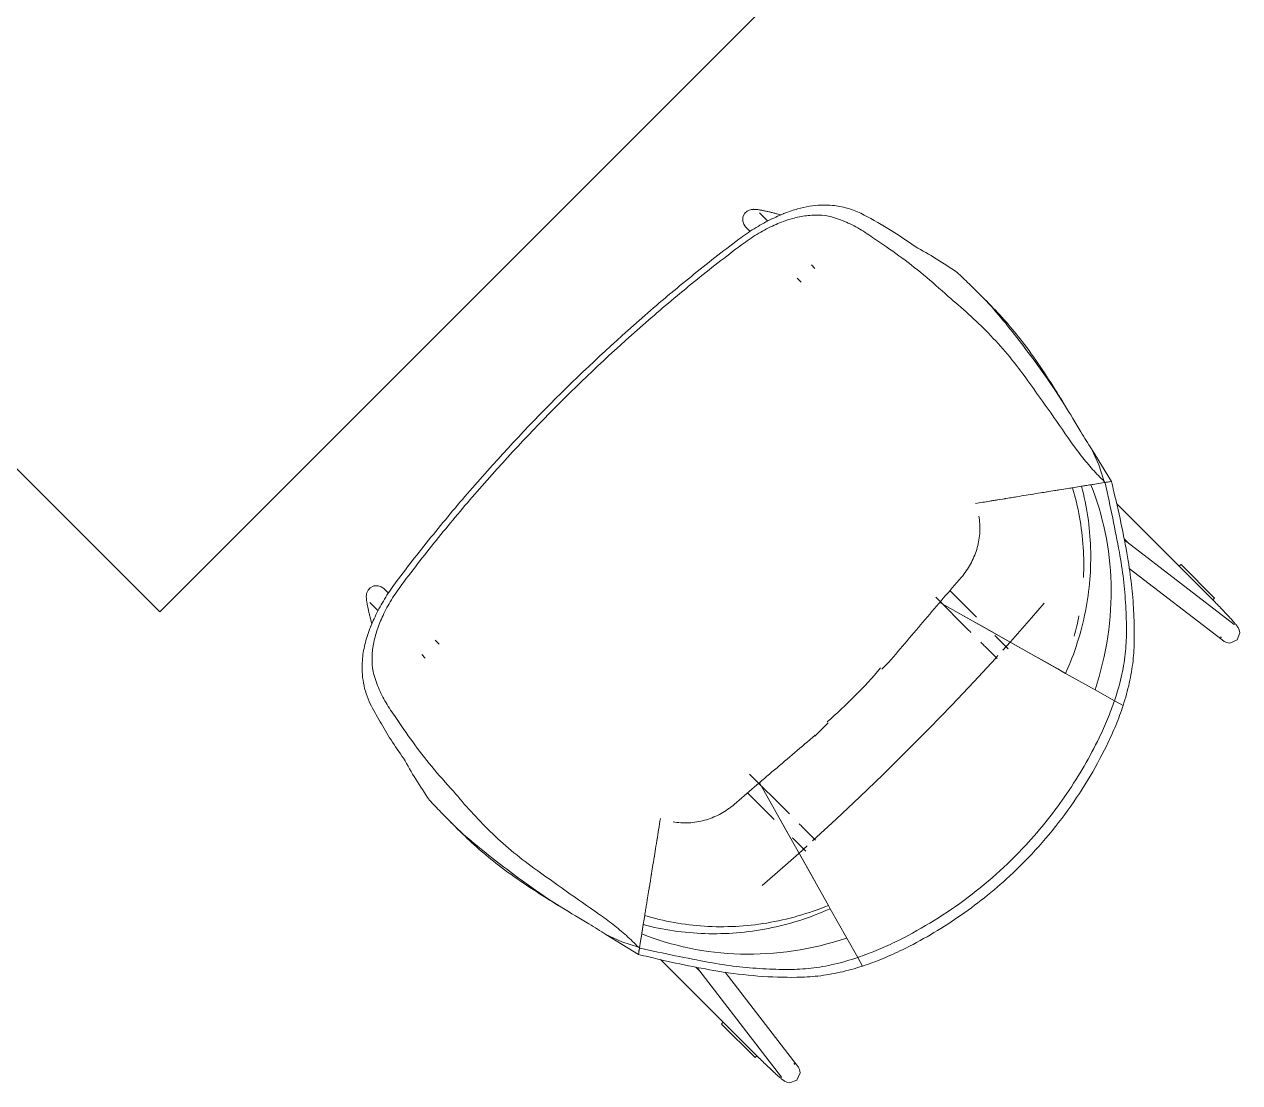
# Model space of a CAD drawing. Header units: millimetres. Extents: x 155920 to 295199, y -4084 to 97293.
# Drawn here: x 192511 to 193499, y 24364 to 25224 of the extents above; entities that cross this region are included whole.
import ezdxf

# ---------------------------------------------------------------- set-up
doc = ezdxf.new("R2010")
doc.units = ezdxf.units.MM
doc.header["$MEASUREMENT"] = 0
doc.layers.add('I-FURN', color=8, linetype='CONTINUOUS', lineweight=9)

msp = doc.modelspace()

# ---------------------------------------------------------------- linework, layer by layer
at = {"layer": 'I-FURN'}
for p, q in [((192126.41, 25241.08), (192621.39, 24746.1)), ((192621.39, 24746.1), (193116.36, 25241.08)), ((193095.26, 25067.02), (193095.09, 25063.57)), ((193095.26, 25067.02), (193096.84, 25070.1)), ((193096.84, 25070.1), (193098.76, 25071.8)), ((193098.76, 25071.8), (193100.28, 25072.57)), ((193100.28, 25072.57), (193101.4, 25072.91)), ((193101.4, 25072.91), (193102.24, 25073.08)), ((193102.24, 25073.08), (193102.92, 25073.16)), ((193102.92, 25073.16), (193103.5, 25073.19)), ((193103.5, 25073.19), (193104.02, 25073.2)), ((193104.02, 25073.2), (193104.5, 25073.19)), ((193104.5, 25073.19), (193104.97, 25073.17)), ((193104.97, 25073.17), (193105.43, 25073.14)), ((193105.43, 25073.14), (193105.9, 25073.1)), ((193105.9, 25073.1), (193106.36, 25073.05)), ((193106.36, 25073.05), (193106.84, 25072.99)), ((193106.84, 25072.99), (193107.32, 25072.93)), ((193107.32, 25072.93), (193107.82, 25072.86)), ((193107.82, 25072.86), (193108.33, 25072.78)), ((193108.33, 25072.78), (193108.86, 25072.7)), ((193115.47, 25063.63), (193108.78, 25070.33)), ((193108.86, 25072.7), (193109.4, 25072.61)), ((193109.4, 25072.61), (193109.96, 25072.51)), ((193109.96, 25072.51), (193110.53, 25072.41)), ((193110.53, 25072.41), (193111.12, 25072.3)), ((193111.12, 25072.3), (193111.71, 25072.18)), ((193111.71, 25072.18), (193112.33, 25072.06)), ((193112.33, 25072.06), (193112.95, 25071.93)), ((193112.95, 25071.93), (193113.59, 25071.79)), ((193113.59, 25071.79), (193114.24, 25071.65)), ((193114.24, 25071.65), (193114.91, 25071.51)), ((193114.91, 25071.51), (193115.58, 25071.36)), ((193115.58, 25071.36), (193116.26, 25071.2)), ((193116.26, 25071.2), (193116.95, 25071.04)), ((193116.95, 25071.04), (193117.65, 25070.87)), ((193117.65, 25070.87), (193118.35, 25070.7)), ((193118.35, 25070.7), (193119.06, 25070.53)), ((193119.06, 25070.53), (193119.77, 25070.35)), ((193119.77, 25070.35), (193120.49, 25070.17)), ((193120.49, 25070.17), (193121.21, 25069.98)), ((193121.21, 25069.98), (193121.93, 25069.79)), ((193121.93, 25069.79), (193122.66, 25069.6)), ((193122.66, 25069.6), (193122.85, 25069.55)), ((193126.26, 25068.64), (193122.85, 25069.55)), ((193128.05, 25069.62), (193128.18, 25070.12)), ((193095.09, 25063.57), (193095.91, 25061.14)), ((193095.91, 25061.14), (193096.84, 25059.71)), ((193096.84, 25059.71), (193097.46, 25059.01)), ((193097.46, 25059.01), (193101.25, 25055.23)), ((193153.86, 25025.25), (193150.97, 25028.13)), ((193139.32, 25017.16), (193142.55, 25013.93)), ((193292.69, 24999.16), (193286.74, 25005.1)), ((193334.48, 24947), (193342.64, 24935.69)), ((193342.64, 24935.69), (193349.82, 24925.02)), ((193349.82, 24925.02), (193356.66, 24914.41)), ((193378.66, 24878.62), (193384.38, 24865.67)), ((193386.79, 24865.32), (193378.66, 24878.62)), ((193384.38, 24865.67), (193388.92, 24852.15)), ((193394.91, 24852.01), (193386.79, 24865.32)), ((193370.5, 24848.16), (193373.74, 24848.69)), ((193373.74, 24848.69), (193378.06, 24849.38)), ((193378.06, 24849.38), (193384.1, 24850.36)), ((193389.49, 24851.24), (193388.92, 24852.15)), ((193389.49, 24851.24), (193394.87, 24852.11)), ((193394.86, 24852.11), (193389.52, 24851.24)), ((193389.52, 24851.24), (193389.61, 24850.76)), ((193394.27, 24852.01), (193389.55, 24851.25)), ((193363.11, 24846.96), (193370.5, 24848.16)), ((193472.84, 24760.17), (193398.88, 24834.13)), ((193287.3, 24822.44), (193287.09, 24823.93)), ((193405.01, 24805.36), (193407.71, 24802.67)), ((193407.2, 24803.13), (193406.03, 24803.91)), ((193494.46, 24735.91), (193407.2, 24803.13)), ((193409.19, 24781.4), (193484.7, 24723.24)), ((193449.86, 24783.14), (193451.22, 24784.5)), ((193478.53, 24757.29), (193451.27, 24784.55)), ((192789.31, 24759.54), (192789.27, 24758.96)), ((192789.38, 24760.22), (192789.31, 24759.54)), ((192789.55, 24761.06), (192789.38, 24760.22)), ((192789.89, 24762.18), (192789.55, 24761.06)), ((192790.66, 24763.7), (192789.89, 24762.18)), ((192792.36, 24765.62), (192790.66, 24763.7)), ((192795.44, 24767.2), (192792.36, 24765.62)), ((192795.44, 24767.2), (192798.89, 24767.37)), ((192798.89, 24767.37), (192801.33, 24766.56)), ((192801.33, 24766.56), (192802.75, 24765.62)), ((192802.75, 24765.62), (192803.45, 24765)), ((192807.24, 24761.21), (192803.45, 24765)), ((193285.21, 24741.74), (193263.53, 24763.42)), ((193473.06, 24759.95), (193472.84, 24760.17)), ((193477.12, 24755.88), (193472.84, 24760.15)), ((193474.05, 24758.95), (193473.06, 24759.95)), ((192789.27, 24758.96), (192789.26, 24758.44)), ((192789.26, 24758.44), (192789.27, 24757.96)), ((192789.27, 24757.96), (192789.29, 24757.49)), ((192789.29, 24757.49), (192789.33, 24757.03)), ((192789.33, 24757.03), (192789.37, 24756.57)), ((192789.37, 24756.57), (192789.41, 24756.1)), ((192789.41, 24756.1), (192789.47, 24755.63)), ((192789.47, 24755.63), (192789.53, 24755.14)), ((192789.53, 24755.14), (192789.6, 24754.64)), ((192789.6, 24754.64), (192789.68, 24754.13)), ((192789.68, 24754.13), (192789.76, 24753.6)), ((192789.76, 24753.6), (192789.85, 24753.06)), ((192789.85, 24753.06), (192789.95, 24752.5)), ((192789.95, 24752.5), (192790.05, 24751.93)), ((192790.05, 24751.93), (192790.17, 24751.35)), ((192790.17, 24751.35), (192790.28, 24750.75)), ((192790.28, 24750.75), (192790.4, 24750.13)), ((192790.4, 24750.13), (192790.53, 24749.51)), ((192790.53, 24749.51), (192790.67, 24748.87)), ((192792.13, 24753.68), (192798.83, 24746.99)), ((193251.94, 24758.04), (193278.98, 24731.01)), ((193255.26, 24753.77), (193354.84, 24697.67)), ((193271.99, 24744.35), (193255.26, 24753.77)), ((193340.2, 24753.22), (193329.78, 24741.15)), ((193475.05, 24757.95), (193474.05, 24758.95)), ((193476.04, 24756.95), (193475.05, 24757.95)), ((193477.02, 24755.96), (193476.04, 24756.95)), ((193477.99, 24754.97), (193477.02, 24755.96)), ((193478.48, 24757.24), (193477.12, 24755.88)), ((193478.96, 24753.99), (193477.99, 24754.97)), ((193479.91, 24753.01), (193478.96, 24753.99)), ((193480.85, 24752.05), (193479.91, 24753.01)), ((193481.78, 24751.09), (193480.85, 24752.05)), ((193482.69, 24750.15), (193481.78, 24751.09)), ((193483.58, 24749.22), (193482.69, 24750.15)), ((192790.67, 24748.87), (192790.81, 24748.22)), ((192790.81, 24748.22), (192790.95, 24747.56)), ((192790.95, 24747.56), (192791.11, 24746.88)), ((192791.11, 24746.88), (192791.26, 24746.2)), ((192791.26, 24746.2), (192791.42, 24745.51)), ((192791.42, 24745.51), (192791.59, 24744.82)), ((192791.59, 24744.82), (192791.76, 24744.11)), ((192791.76, 24744.11), (192791.93, 24743.4)), ((192791.93, 24743.4), (192792.11, 24742.69)), ((192792.11, 24742.69), (192792.3, 24741.97)), ((192792.3, 24741.97), (192792.48, 24741.25)), ((192792.48, 24741.25), (192792.67, 24740.53)), ((192792.67, 24740.53), (192792.86, 24739.81)), ((192792.86, 24739.81), (192792.91, 24739.61)), ((192792.91, 24739.61), (192793.83, 24736.21)), ((193293.42, 24732.27), (193271.99, 24744.35)), ((193329.78, 24741.15), (193312.62, 24721.77)), ((193484.46, 24748.31), (193483.58, 24749.22)), ((193485.32, 24747.42), (193484.46, 24748.31)), ((193486.15, 24746.54), (193485.32, 24747.42)), ((193486.97, 24745.68), (193486.15, 24746.54)), ((193487.76, 24744.84), (193486.97, 24745.68)), ((193488.53, 24744.03), (193487.76, 24744.84)), ((193489.27, 24743.23), (193488.53, 24744.03)), ((193489.98, 24742.47), (193489.27, 24743.23)), ((193490.67, 24741.72), (193489.98, 24742.47)), ((193491.33, 24741), (193490.67, 24741.72)), ((193491.96, 24740.31), (193491.33, 24741)), ((193492.56, 24739.65), (193491.96, 24740.31)), ((193493.13, 24739.01), (193492.56, 24739.65)), ((192792.34, 24734.28), (192792.84, 24734.42)), ((193279.7, 24730.28), (193278.98, 24731.01)), ((193280.52, 24729.46), (193279.7, 24730.28)), ((193312.99, 24721.25), (193293.42, 24732.27)), ((193493.66, 24738.4), (193493.13, 24739.01)), ((193494.17, 24737.82), (193493.66, 24738.4)), ((193494.65, 24737.27), (193494.17, 24737.82)), ((193494.51, 24735.88), (193494.46, 24735.91)), ((193494.67, 24735.76), (193494.51, 24735.88)), ((193495.1, 24736.75), (193494.65, 24737.27)), ((193494.73, 24735.72), (193494.67, 24735.76)), ((193495.52, 24736.25), (193495.1, 24736.75)), ((193495.91, 24735.77), (193495.52, 24736.25)), ((193496.27, 24735.32), (193495.91, 24735.77)), ((193496.61, 24734.87), (193496.27, 24735.32)), ((193496.94, 24734.43), (193496.61, 24734.87)), ((193497.27, 24733.96), (193496.94, 24734.43)), ((193497.61, 24733.43), (193497.27, 24733.96)), ((193498.01, 24732.73), (193497.61, 24733.43)), ((193498.5, 24731.58), (193498.01, 24732.73)), ((193498.96, 24729.07), (193498.5, 24731.58)), ((192848.53, 24719.92), (192845.29, 24723.15)), ((193289.24, 24720.75), (193288.49, 24721.49)), ((193289.97, 24720.02), (193289.24, 24720.75)), ((193290.68, 24719.3), (193289.97, 24720.02)), ((193299.94, 24727.01), (193300.55, 24726.41)), ((193310.83, 24716.12), (193300.55, 24726.41)), ((193312.62, 24721.77), (193306.58, 24715.05)), ((193329.68, 24711.84), (193312.99, 24721.25)), ((193483.68, 24725.44), (193483.45, 24725.73)), ((193483.85, 24725.22), (193483.68, 24725.44)), ((193483.97, 24725.06), (193483.85, 24725.22)), ((193484.9, 24723.08), (193484.7, 24723.24)), ((193485.35, 24722.76), (193484.9, 24723.08)), ((193485.82, 24722.43), (193485.35, 24722.76)), ((193486.36, 24722.08), (193485.82, 24722.43)), ((193487.09, 24721.68), (193486.36, 24722.08)), ((193488.3, 24721.18), (193487.09, 24721.68)), ((193491.05, 24720.77), (193488.3, 24721.18)), ((193496.87, 24723.41), (193491.05, 24720.77)), ((193496.87, 24723.41), (193498.96, 24729.07)), ((192834.33, 24711.49), (192837.22, 24708.6)), ((193291.38, 24718.6), (193290.68, 24719.3)), ((193292.06, 24717.92), (193291.38, 24718.6)), ((193292.06, 24717.92), (193301.91, 24708.07)), ((193300.7, 24708.57), (193302.48, 24710.53)), ((193342.63, 24704.55), (193329.68, 24711.84)), ((193282.96, 24689.34), (193300.7, 24708.57)), ((193351.16, 24699.74), (193342.63, 24704.55)), ((193354.84, 24697.67), (193351.16, 24699.74)), ((193357.55, 24696.14), (193354.84, 24697.67)), ((193354.84, 24697.67), (193357.55, 24696.14)), ((193381.43, 24682.69), (193357.55, 24696.14)), ((193357.55, 24696.14), (193381.43, 24682.69)), ((193264.92, 24670.23), (193282.96, 24689.34)), ((193397.14, 24673.83), (193381.43, 24682.69)), ((193381.43, 24682.69), (193397.14, 24673.83)), ((193397.14, 24673.83), (193400.66, 24671.85)), ((193397.14, 24673.83), (193400.66, 24671.85)), ((193400.66, 24671.85), (193404.16, 24669.88)), ((193400.66, 24671.85), (193404.16, 24669.88)), ((193246.61, 24651.28), (193264.92, 24670.23)), ((193228.05, 24632.52), (193246.61, 24651.28)), ((193153.97, 24645.85), (193153.68, 24645.06)), ((193209.27, 24613.98), (193228.05, 24632.52)), ((193131.46, 24583.49), (193100.64, 24614.31)), ((193190.3, 24595.7), (193209.27, 24613.98)), ((193164.79, 24507.62), (193108.69, 24607.2)), ((193108.69, 24607.2), (193118.11, 24590.48)), ((193099.04, 24598.93), (193120.72, 24577.25)), ((193171.18, 24577.69), (193190.3, 24595.7)), ((193118.11, 24590.48), (193130.19, 24569.04)), ((193131.46, 24583.49), (193132.28, 24582.67)), ((193132.28, 24582.67), (193133.1, 24581.85)), ((192857.36, 24575.72), (192863.3, 24569.78)), ((193038.54, 24575.37), (193040.02, 24575.17)), ((193141.06, 24573.89), (193141.8, 24573.14)), ((193141.8, 24573.14), (193142.53, 24572.41)), ((193142.53, 24572.41), (193143.24, 24571.7)), ((193143.24, 24571.7), (193143.94, 24571)), ((193151.93, 24559.99), (193171.18, 24577.69)), ((193130.19, 24569.04), (193141.21, 24549.47)), ((193136.06, 24561.92), (193135.38, 24562.6)), ((193136.06, 24561.92), (193146.34, 24551.63)), ((193143.94, 24571), (193144.54, 24570.4)), ((193154.39, 24560.55), (193144.54, 24570.4)), ((193140.69, 24549.84), (193147.41, 24555.89)), ((193121.31, 24532.69), (193140.69, 24549.84)), ((193141.21, 24549.47), (193150.62, 24532.78)), ((193111.04, 24523.81), (193121.31, 24532.69)), ((193150.62, 24532.78), (193157.91, 24519.83)), ((192926.77, 24519.82), (192915.46, 24527.98)), ((192937.44, 24512.65), (192926.77, 24519.82)), ((192948.05, 24505.81), (192937.44, 24512.65)), ((193157.91, 24519.83), (193162.72, 24511.3)), ((193162.72, 24511.3), (193164.79, 24507.62)), ((193164.79, 24507.62), (193166.32, 24504.91)), ((193166.32, 24504.91), (193164.79, 24507.62)), ((193166.32, 24504.91), (193179.78, 24481.03)), ((193179.78, 24481.03), (193166.32, 24504.91)), ((193014.3, 24491.96), (193015.5, 24499.35)), ((192996.8, 24478.08), (192983.84, 24483.8)), ((192983.84, 24483.8), (192997.14, 24475.67)), ((193012.1, 24478.37), (193013.08, 24484.4)), ((193013.08, 24484.4), (193013.78, 24488.72)), ((193013.78, 24488.72), (193014.3, 24491.96)), ((193010.31, 24473.55), (192996.8, 24478.08)), ((192997.14, 24475.67), (193010.45, 24467.55)), ((193011.23, 24472.97), (193010.31, 24473.55)), ((193010.35, 24467.59), (193011.23, 24472.97)), ((193011.22, 24472.94), (193010.36, 24467.61)), ((193011.22, 24472.91), (193010.36, 24467.61)), ((193011.7, 24472.85), (193011.22, 24472.94)), ((193179.78, 24481.03), (193188.63, 24465.32)), ((193188.63, 24465.32), (193179.78, 24481.03)), ((193028.34, 24463.58), (193102.29, 24389.63)), ((193190.61, 24461.8), (193188.63, 24465.32)), ((193190.61, 24461.8), (193188.63, 24465.32)), ((193059.79, 24454.75), (193057.1, 24457.45)), ((193059.34, 24455.26), (193058.55, 24456.43)), ((193059.34, 24455.26), (193126.55, 24368)), ((193139.22, 24377.76), (193080.98, 24453.37)), ((193192.58, 24458.3), (193190.61, 24461.8)), ((193192.58, 24458.3), (193190.61, 24461.8)), ((193077.91, 24411.19), (193105.17, 24383.93)), ((193077.96, 24411.24), (193079.32, 24412.61)), ((193079.32, 24412.61), (193079.47, 24412.47)), ((193102.28, 24389.65), (193106.59, 24385.35)), ((193102.51, 24389.41), (193102.29, 24389.63)), ((193103.51, 24388.41), (193102.51, 24389.41)), ((193104.51, 24387.41), (193103.51, 24388.41)), ((193105.51, 24386.43), (193104.51, 24387.41)), ((193106.59, 24385.35), (193105.22, 24383.98)), ((193106.5, 24385.44), (193105.51, 24386.43)), ((193107.49, 24384.47), (193106.5, 24385.44)), ((193108.48, 24383.5), (193107.49, 24384.47)), ((193109.45, 24382.55), (193108.48, 24383.5)), ((193110.42, 24381.61), (193109.45, 24382.55)), ((193111.37, 24380.68), (193110.42, 24381.61)), ((193112.31, 24379.77), (193111.37, 24380.68)), ((193113.24, 24378.88), (193112.31, 24379.77)), ((193114.15, 24378), (193113.24, 24378.88)), ((193115.05, 24377.14), (193114.15, 24378)), ((193115.92, 24376.31), (193115.05, 24377.14)), ((193116.78, 24375.49), (193115.92, 24376.31)), ((193117.62, 24374.7), (193116.78, 24375.49)), ((193118.44, 24373.94), (193117.62, 24374.7)), ((193137.02, 24378.78), (193136.73, 24379.02)), ((193137.25, 24378.61), (193137.02, 24378.78)), ((193137.4, 24378.49), (193137.25, 24378.61)), ((193139.38, 24377.56), (193139.22, 24377.76)), ((193139.71, 24377.12), (193139.38, 24377.56)), ((193140.03, 24376.65), (193139.71, 24377.12)), ((193140.38, 24376.1), (193140.03, 24376.65)), ((193140.78, 24375.38), (193140.38, 24376.1)), ((193141.28, 24374.16), (193140.78, 24375.38)), ((193141.7, 24371.41), (193141.28, 24374.16)), ((193119.23, 24373.2), (193118.44, 24373.94)), ((193120, 24372.48), (193119.23, 24373.2)), ((193120.74, 24371.8), (193120, 24372.48)), ((193121.46, 24371.14), (193120.74, 24371.8)), ((193122.15, 24370.51), (193121.46, 24371.14)), ((193122.82, 24369.91), (193122.15, 24370.51)), ((193123.45, 24369.34), (193122.82, 24369.91)), ((193124.06, 24368.8), (193123.45, 24369.34)), ((193124.64, 24368.29), (193124.06, 24368.8)), ((193125.19, 24367.81), (193124.64, 24368.29)), ((193125.72, 24367.37), (193125.19, 24367.81)), ((193126.22, 24366.95), (193125.72, 24367.37)), ((193126.69, 24366.56), (193126.22, 24366.95)), ((193126.59, 24367.95), (193126.55, 24368)), ((193126.7, 24367.8), (193126.59, 24367.95)), ((193127.15, 24366.19), (193126.69, 24366.56)), ((193126.74, 24367.74), (193126.7, 24367.8)), ((193127.59, 24365.85), (193127.15, 24366.19)), ((193128.04, 24365.52), (193127.59, 24365.85)), ((193128.5, 24365.19), (193128.04, 24365.52)), ((193129.03, 24364.85), (193128.5, 24365.19)), ((193129.74, 24364.46), (193129.03, 24364.85)), ((193130.88, 24363.97), (193129.74, 24364.46)), ((193139.05, 24365.59), (193133.39, 24363.5)), ((193139.05, 24365.59), (193141.7, 24371.41)), ((193133.39, 24363.5), (193130.88, 24363.97))]:
    msp.add_line(p, q, dxfattribs=at)
msp.add_arc((192919.54, 24942.93), 376.15, 310.47067, 319.87406, dxfattribs=at)
for centre, major_axis, ratio, start_param, end_param in [((189073.9, 23197.91), (4235.43, -4235.43), 0.743145, 1.263009, 1.26499), ((188830.34, 22143.57), (-3756.55, -3756.55), 0.981627, 2.896316, 2.901258), ((193895.85, 24811.89), (411.51, -411.51), 0.743145, 3.994777, 4.011317), ((194664.55, 28788.56), (4235.43, -4235.43), 0.743145, 5.018195, 5.020176), ((195718.9, 29032.13), (-3756.55, -3756.55), 0.981627, 0.240335, 0.245277), ((193050.57, 23966.61), (411.51, -411.51), 0.743145, 2.271868, 2.288409)]:
    msp.add_ellipse(centre, major_axis=major_axis, ratio=ratio, start_param=start_param, end_param=end_param, dxfattribs=at)
for points, knots in [([(193129.87, 25070.25), (193133.18, 25071.53), (193139.73, 25073.72), (193152.67, 25076.56), (193166.28, 25077.07), (193180.09, 25074.49), (193187.53, 25071.71), (193191.14, 25069.98)], [-1, -1, -1, -1, -0.85, -0.7, -0.4, -0.2, 0, 0, 0, 0]), ([(192813.61, 24770.49), (192823.38, 24783.49), (192843.46, 24809.21), (192885.79, 24859.6), (192942.31, 24920.15), (193002.86, 24976.67), (193053.24, 25018.99), (193078.97, 25039.07), (193091.98, 25048.86)], [-1, -1, -1, -1, -0.875, -0.75, -0.5, -0.25, -0.125, 0, 0, 0, 0]), ([(193094.2, 25044.36), (193081.29, 25034.66), (193055.77, 25014.75), (193005.79, 24972.78), (192945.73, 24916.72), (192889.68, 24856.67), (192847.7, 24806.68), (192827.8, 24781.16), (192818.1, 24768.26)], [-1, -1, -1, -1, -0.875, -0.75, -0.5, -0.25, -0.125, 0, 0, 0, 0]), ([(193308.87, 24838.18), (193308.92, 24838.19), (193310.85, 24838.5), (193313.39, 24838.91), (193315.81, 24839.3), (193316.42, 24839.4)], [-0.78716796, -0.78716796, -0.78716796, -0.78716796, -0.78571429, -0.73214286, -0.71428571, -0.71428571, -0.71428571, -0.71428571]), ([(193372, 24774.14), (193372.38, 24782.29), (193372.16, 24807.25), (193367.78, 24831.42), (193363.11, 24846.96)], [0.5060734, 0.5060734, 0.5060734, 0.5060734, 0.6666667, 1, 1, 1, 1]), ([(193295.88, 24836.07), (193296.43, 24836.16), (193298.28, 24836.46), (193300.11, 24836.76), (193301.4, 24836.97)], [-0.9078875, -0.9078875, -0.9078875, -0.9078875, -0.89285714, -0.85714286, -0.85714286, -0.85714286, -0.85714286]), ([(193300.29, 24836.79), (193302.9, 24837.21), (193305.77, 24837.68), (193308.59, 24838.13), (193308.86, 24838.18)], [-0.85714286, -0.85714286, -0.85714286, -0.85714286, -0.78571429, -0.77790979, -0.77790979, -0.77790979, -0.77790979]), ([(192792.21, 24732.59), (192790.51, 24728.18), (192787.76, 24719.48), (192785.34, 24704.47), (192786.02, 24691.16), (192788.97, 24679.57), (192791.18, 24674.03), (192792.48, 24671.32)], [0, 0, 0, 0, 0.2, 0.4, 0.7, 0.85, 1, 1, 1, 1]), ([(193218.7, 24477.67), (193228.36, 24482.36), (193247.42, 24492.74), (193275.1, 24511.19), (193301.28, 24532.43), (193330.31, 24560.91), (193354.13, 24590.88), (193372.89, 24620.75), (193381.04, 24636.03), (193384.79, 24643.76)], [-1, -1, -1, -1, -0.861111, -0.722222, -0.583333, -0.444444, -0.222222, -0.111111, 0, 0, 0, 0]), ([(193390.95, 24637.6), (193386.23, 24627.96), (193375.8, 24608.93), (193357.3, 24581.29), (193336.04, 24555.15), (193307.57, 24526.14), (193277.64, 24502.29), (193247.82, 24483.47), (193232.57, 24475.29), (193224.86, 24471.51)], [-1, -1, -1, -1, -0.861111, -0.722222, -0.583333, -0.444444, -0.222222, -0.111111, 0, 0, 0, 0]), ([(193017.84, 24513.81), (193017.76, 24513.32), (193017.56, 24512.04), (193017.36, 24510.86), (193017.25, 24510.15)], [0.65678994, 0.65678994, 0.65678994, 0.65678994, 0.67857143, 0.71428571, 0.71428571, 0.71428571, 0.71428571]), ([(193015.5, 24499.35), (193015.58, 24499.88), (193015.85, 24501.54), (193016.5, 24505.55), (193017.05, 24508.9), (193017.28, 24510.35)], [-1, -1, -1, -1, -0.8928571, -0.7857143, -0.7142857, -0.7142857, -0.7142857, -0.7142857])]:
    msp.add_open_spline(points, degree=3, knots=knots, dxfattribs=at)
for points in [[(193091.98, 25048.86), (193096.08, 25051.93), (193104.36, 25057.62), (193117.14, 25064.82), (193125.62, 25068.6), (193129.87, 25070.25)], [(193164.8, 25067.66), (193161.26, 25068.27), (193154.05, 25068.82), (193142.69, 25067.72), (193131.01, 25064.69), (193123.2, 25061.51), (193119.25, 25059.63)], [(193202.12, 25049.24), (193198.21, 25052.17), (193190.22, 25057.43), (193177.87, 25063.81), (193169.22, 25066.59), (193164.8, 25067.66)], [(193191.14, 25069.98), (193198.38, 25066.29), (193213.01, 25058.05), (193227.89, 25048.2), (193235.37, 25042.88)], [(193119.25, 25059.63), (193114.99, 25057.6), (193106.55, 25053.02), (193098.29, 25047.42), (193094.2, 25044.36)], [(193262.05, 25002.36), (193255.46, 25008.57), (193242.19, 25020.35), (193221.91, 25035.77), (193208.68, 25044.97), (193202.12, 25049.24)], [(193235.37, 25042.88), (193241.05, 25039.78), (193252.4, 25033.18), (193263.69, 25025.83), (193269.31, 25021.97)], [(193269.31, 25021.97), (193272.58, 25018.93), (193279.1, 25012.7), (193285.62, 25006.24), (193288.89, 25002.95)], [(193324.52, 24937.04), (193319.93, 24943.41), (193310.38, 24955.69), (193294.98, 24972.72), (193278.75, 24988.27), (193267.67, 24997.82), (193262.05, 25002.36)], [(193288.89, 25002.95), (193294.37, 24997.43), (193304.84, 24985.72), (193319.8, 24966.75), (193329.56, 24953.62), (193334.48, 24947)], [(193295.2, 24996.63), (193293.11, 24998.74), (193291.01, 25000.83), (193288.91, 25002.92)], [(193322.2, 24965.86), (193317.95, 24971.29), (193309.22, 24981.88), (193299.98, 24991.83), (193295.2, 24996.63)], [(193350.54, 24924.3), (193346.01, 24931.5), (193336.84, 24945.73), (193327.21, 24959.3), (193322.2, 24965.86)], [(193361.88, 24884.26), (193355.74, 24893.12), (193343.38, 24910.78), (193330.83, 24928.31), (193324.52, 24937.04)], [(193369.88, 24892.26), (193371.28, 24889.9), (193374.14, 24885.27), (193377.13, 24880.81), (193378.66, 24878.62)], [(193388.92, 24852.15), (193385.72, 24855.21), (193379.42, 24861.7), (193370.38, 24872.52), (193364.65, 24880.26), (193361.88, 24884.26)], [(193370.5, 24848.16), (193371.4, 24848.31), (193372.48, 24848.48), (193373.74, 24848.69)], [(193373.74, 24848.69), (193375, 24848.89), (193376.44, 24849.12), (193378.06, 24849.38)], [(193378.06, 24849.38), (193379.17, 24849.56), (193380.68, 24849.81), (193382.58, 24850.12)], [(193381.43, 24682.69), (193391.01, 24711.39), (193399.43, 24770.32), (193387.87, 24824.8), (193378.06, 24849.38)], [(193382.59, 24850.12), (193384.49, 24850.43), (193386.8, 24850.8), (193389.49, 24851.24)], [(193394.27, 24852.01), (193392.42, 24851.71), (193390.7, 24851.43), (193389.55, 24851.25)], [(193389.61, 24850.76), (193391.82, 24841.06), (193395.91, 24821.96), (193399.51, 24803.59), (193401.22, 24794.61)], [(193315.55, 24839.26), (193318.32, 24839.71), (193321.03, 24840.15), (193323.67, 24840.57)], [(193323.67, 24840.57), (193325.92, 24840.94), (193328.13, 24841.3), (193330.26, 24841.64)], [(193329.63, 24841.54), (193332.19, 24841.95), (193334.66, 24842.36), (193337.02, 24842.74)], [(193336.99, 24842.73), (193338.88, 24843.04), (193340.69, 24843.33), (193342.42, 24843.61)], [(193342.02, 24843.55), (193344.38, 24843.93), (193346.53, 24844.28), (193348.56, 24844.61)], [(193348.65, 24844.62), (193349.94, 24844.83), (193351.18, 24845.03), (193352.32, 24845.21)], [(193352.11, 24845.18), (193355.03, 24845.65), (193359.9, 24846.44), (193362.41, 24846.85), (193363.11, 24846.96)], [(193377.8, 24798.05), (193377.26, 24815.14), (193374.78, 24831.98), (193370.5, 24848.16)], [(193408.37, 24787.46), (193406.86, 24796.36), (193403.46, 24814.68), (193399.15, 24833.87), (193396.73, 24843.65)], [(193284.28, 24834.19), (193288.21, 24834.83), (193292.06, 24835.45), (193295.86, 24836.07)], [(193272.81, 24774.22), (193275.64, 24777.5), (193280.61, 24784.65), (193285.69, 24796.65), (193288.14, 24809.44), (193287.89, 24818.15), (193287.3, 24822.44)], [(193357.55, 24696.14), (193364.84, 24712.42), (193375.56, 24746.29), (193378.35, 24780.95), (193377.8, 24798.04)], [(193401.22, 24794.61), (193402.53, 24787.2), (193404.71, 24772.52), (193406.59, 24750.94), (193406.99, 24736.78), (193406.98, 24729.77)], [(193413.33, 24723.41), (193413.4, 24730.36), (193413.12, 24744.35), (193411.53, 24765.66), (193409.57, 24780.15), (193408.37, 24787.46)], [(192813.61, 24770.49), (192810.53, 24766.38), (192804.84, 24758.1), (192797.64, 24745.32), (192793.86, 24736.85), (192792.21, 24732.59)], [(193213.88, 24705.27), (193223.72, 24716.88), (193243.38, 24739.99), (193263, 24762.86), (193272.81, 24774.22)], [(192802.83, 24743.21), (192804.86, 24747.47), (192809.44, 24755.91), (192815.04, 24764.18), (192818.1, 24768.26)], [(192794.8, 24697.66), (192794.19, 24701.2), (192793.64, 24708.42), (192794.74, 24719.77), (192797.77, 24731.45), (192800.95, 24739.27), (192802.83, 24743.21)], [(193364.59, 24726.44), (193366.05, 24731.9), (193367.22, 24737.38), (193368.28, 24742.89)], [(193406.98, 24729.77), (193406.99, 24723.88), (193406.28, 24711.88), (193403.12, 24693.09), (193399.38, 24680.3), (193397.14, 24673.83)], [(193404.16, 24669.88), (193406.21, 24676.08), (193409.64, 24688.33), (193412.58, 24706.31), (193413.3, 24717.79), (193413.33, 24723.41)], [(193208.04, 24699.43), (193209.99, 24701.37), (193211.93, 24703.32), (193213.88, 24705.27)], [(192813.22, 24660.34), (192810.3, 24664.25), (192805.04, 24672.23), (192798.67, 24684.54), (192795.88, 24693.22), (192794.8, 24697.66)], [(192792.48, 24671.32), (192794.98, 24666.55), (192800.32, 24656.9), (192809.19, 24641.96), (192815.99, 24632.06), (192819.58, 24627.09)], [(193384.79, 24643.76), (193387.23, 24648.8), (193391.75, 24658.87), (193395.48, 24668.87), (193397.14, 24673.83)], [(193404.16, 24669.88), (193402.42, 24664.56), (193398.46, 24653.84), (193393.59, 24643.02), (193390.95, 24637.6)], [(192860.1, 24600.41), (192853.9, 24607), (192842.12, 24620.27), (192826.7, 24640.55), (192817.5, 24653.78), (192813.22, 24660.34)], [(193153.68, 24645.06), (193157.32, 24648.7), (193160.96, 24652.34), (193164.6, 24655.99)], [(193088.24, 24589.66), (193099.08, 24599.01), (193120.87, 24617.72), (193142.9, 24636.47), (193153.97, 24645.85)], [(192819.58, 24627.09), (192822.67, 24621.42), (192829.27, 24610.09), (192836.63, 24598.79), (192840.49, 24593.15)], [(192859.52, 24573.57), (192856.23, 24576.84), (192849.76, 24583.36), (192843.54, 24589.88), (192840.49, 24593.15)], [(192925.42, 24537.94), (192919.06, 24542.54), (192906.77, 24552.08), (192889.74, 24567.48), (192874.19, 24583.71), (192864.64, 24594.79), (192860.1, 24600.41)], [(193040.02, 24575.17), (193044.31, 24574.57), (193053, 24574.33), (193065.8, 24576.77), (193077.79, 24581.84), (193084.95, 24586.82), (193088.24, 24589.66)], [(192915.46, 24527.98), (192908.84, 24532.9), (192895.72, 24542.67), (192876.75, 24557.63), (192865.03, 24568.09), (192859.52, 24573.57)], [(192859.54, 24573.56), (192861.63, 24571.45), (192863.73, 24569.35), (192865.83, 24567.26)], [(193026.8, 24569.1), (193027.28, 24572.09), (193027.77, 24575.11), (193028.27, 24578.18)], [(192865.83, 24567.26), (192870.63, 24562.49), (192880.59, 24553.24), (192891.17, 24544.52), (192896.6, 24540.26)], [(193024.29, 24553.6), (193024.74, 24556.42), (193025.2, 24559.26), (193025.68, 24562.18)], [(193026.8, 24569.1), (193026.36, 24566.39), (193025.93, 24563.72), (193025.5, 24561.07)], [(193024.29, 24553.6), (193023.87, 24551.04), (193023.46, 24548.52), (193023.06, 24546.05)], [(193021.89, 24538.79), (193022.31, 24541.42), (193022.76, 24544.15), (193023.2, 24546.92)], [(192896.6, 24540.26), (192903.16, 24535.26), (192916.74, 24525.62), (192930.96, 24516.45), (192938.17, 24511.92)], [(192978.2, 24500.58), (192969.34, 24506.72), (192951.68, 24519.08), (192934.15, 24531.63), (192925.42, 24537.94)], [(193019.25, 24522.48), (193019.77, 24525.7), (193020.33, 24529.16), (193020.92, 24532.83)], [(193021.89, 24538.79), (193021.52, 24536.53), (193021.17, 24534.34), (193020.82, 24532.2)], [(193019.24, 24522.46), (193019.11, 24521.64), (193018.98, 24520.83), (193018.85, 24520.04)], [(193017.84, 24513.82), (193018.17, 24515.86), (193018.53, 24518.08), (193018.92, 24520.44)], [(193014.3, 24491.96), (193030.48, 24487.68), (193064.17, 24482.72), (193116.18, 24486.91), (193150.05, 24497.62), (193166.32, 24504.91)], [(193015.5, 24499.35), (193031.05, 24494.68), (193063.68, 24488.78), (193114.76, 24491.29), (193148.48, 24500.87), (193164.79, 24507.62)], [(193010.31, 24473.55), (193007.25, 24476.75), (193000.76, 24483.04), (192989.94, 24492.08), (192982.2, 24497.81), (192978.2, 24500.58)], [(192970.2, 24492.58), (192972.56, 24491.19), (192977.19, 24488.33), (192981.66, 24485.33), (192983.84, 24483.8)], [(193013.08, 24484.4), (193012.9, 24483.29), (193012.65, 24481.78), (193012.35, 24479.88)], [(193013.78, 24488.72), (193013.57, 24487.46), (193013.34, 24486.02), (193013.08, 24484.4)], [(193013.08, 24484.4), (193037.67, 24474.6), (193092.14, 24463.04), (193151.07, 24471.45), (193179.78, 24481.03)], [(193014.3, 24491.96), (193014.16, 24491.06), (193013.98, 24489.98), (193013.78, 24488.72)], [(193010.36, 24467.61), (193010.7, 24469.72), (193010.99, 24471.48), (193011.22, 24472.91)], [(193012.34, 24479.88), (193012.04, 24477.97), (193011.66, 24475.67), (193011.23, 24472.97)], [(193188.63, 24465.32), (193193.6, 24466.98), (193203.59, 24470.71), (193213.66, 24475.23), (193218.7, 24477.67)], [(193067.85, 24461.25), (193058.87, 24462.96), (193040.48, 24466.55), (193021.39, 24470.65), (193011.7, 24472.85)], [(193018.82, 24465.74), (193028.54, 24463.33), (193047.68, 24459.03), (193066.05, 24455.62), (193075, 24454.09)], [(193188.63, 24465.32), (193182.16, 24463.08), (193169.37, 24459.35), (193150.59, 24456.19), (193138.58, 24455.47), (193132.7, 24455.49)], [(193224.86, 24471.51), (193219.44, 24468.87), (193208.63, 24464.01), (193197.91, 24460.04), (193192.58, 24458.3)], [(193132.7, 24455.49), (193125.69, 24455.47), (193111.53, 24455.87), (193089.92, 24457.76), (193075.25, 24459.93), (193067.85, 24461.25)], [(193075, 24454.09), (193086.01, 24452.31), (193107.69, 24449.71), (193128.71, 24449.01), (193139.05, 24449.14)], [(193139.05, 24449.14), (193144.67, 24449.16), (193156.15, 24449.89), (193174.13, 24452.82), (193186.38, 24456.25), (193192.58, 24458.3)]]:
    msp.add_open_spline(points, degree=3, dxfattribs=at)

doc.saveas('drawing.dxf')
